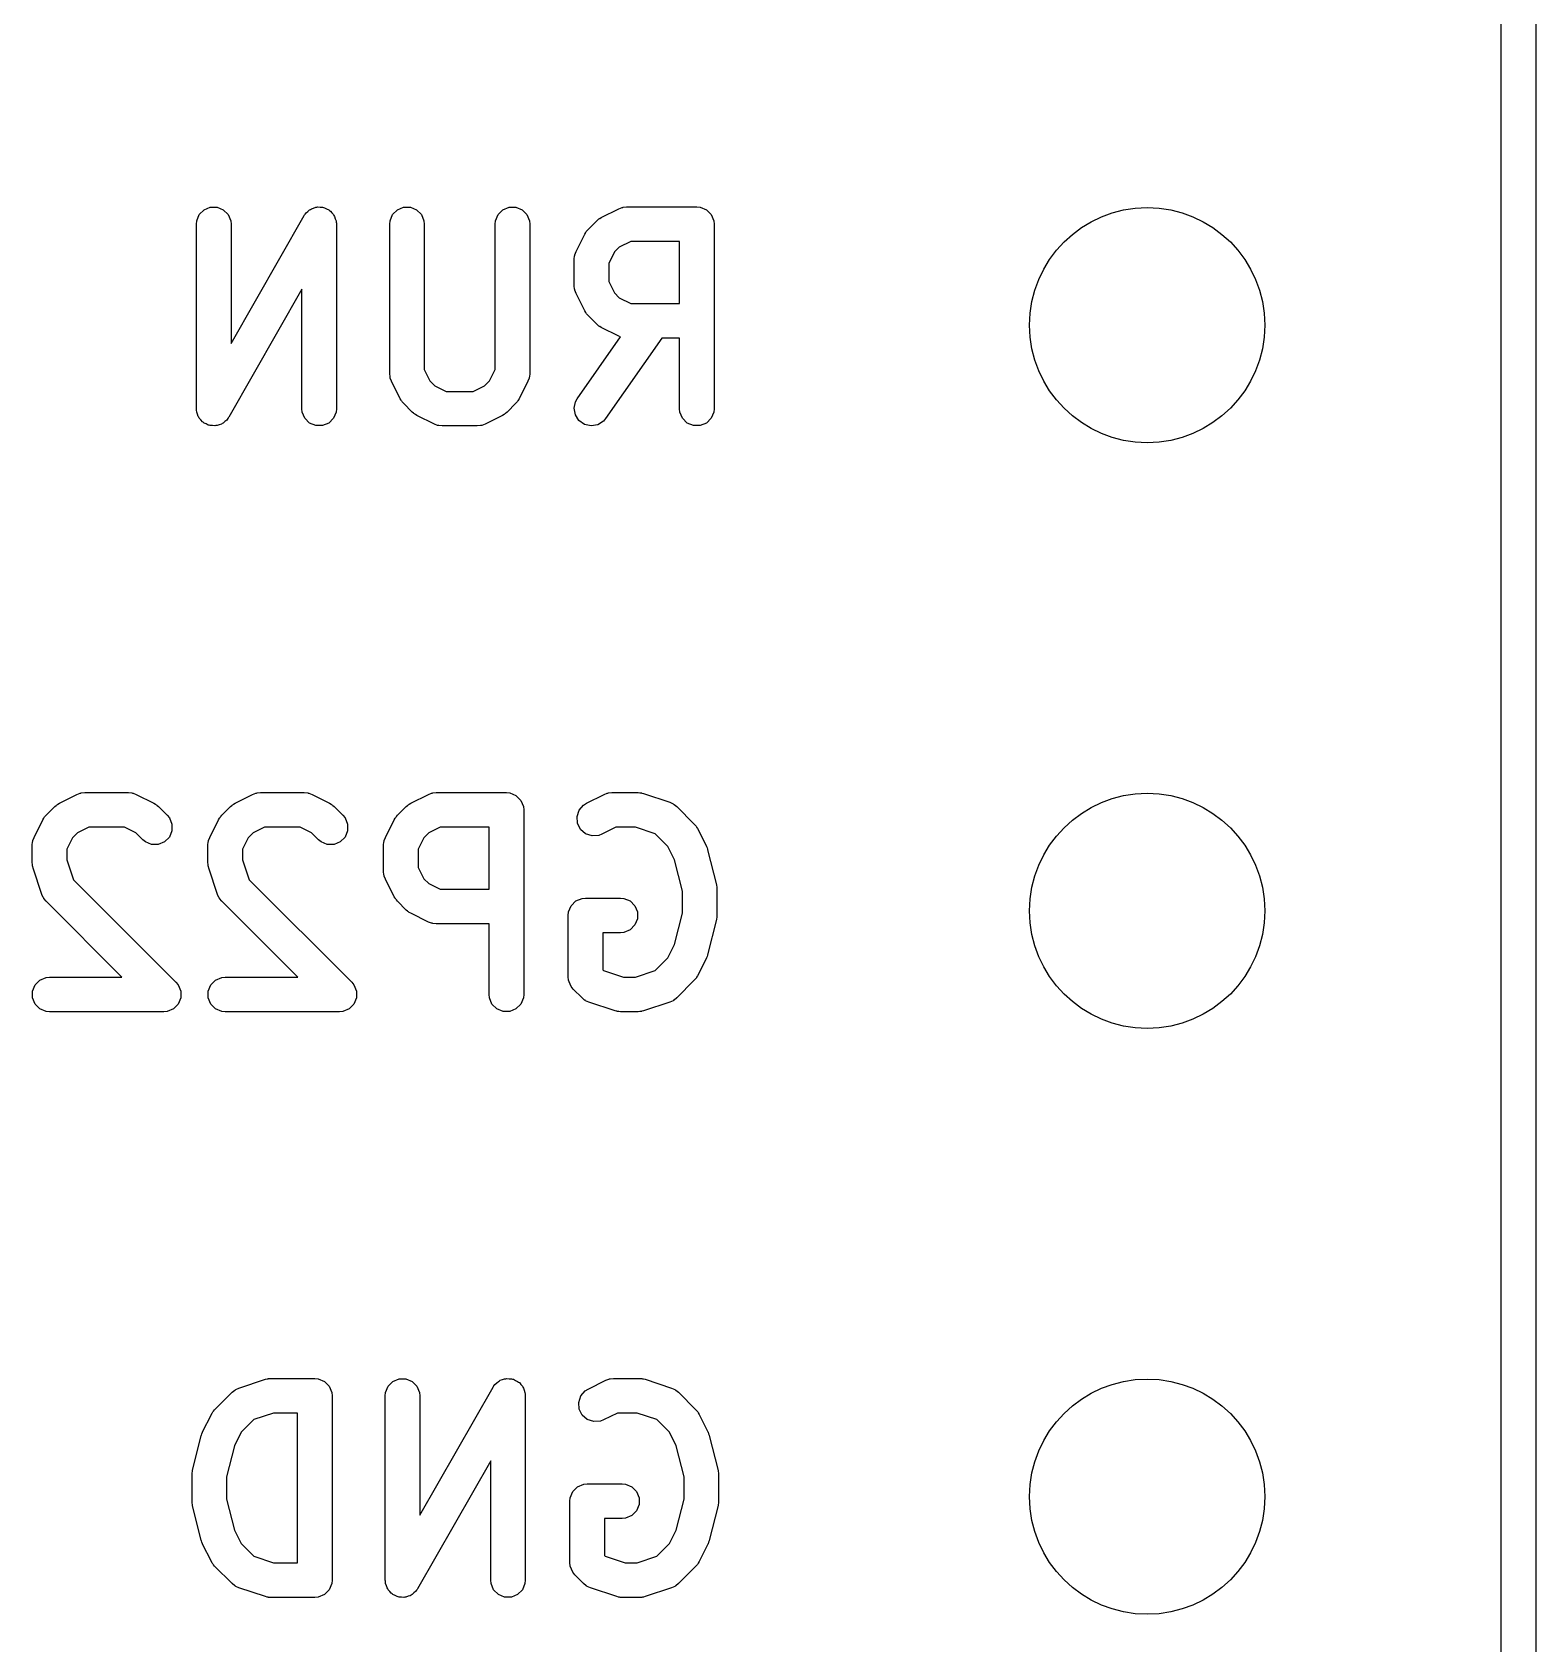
# Model space of a CAD drawing. Extents: x 101 to 222, y -128 to -44.
# Drawn here: x 213.45 to 219.97, y -82.81 to -75.82 of the extents above; entities that cross this region are included whole.
import ezdxf

# ---------------------------------------------------------------- set-up
doc = ezdxf.new("R2010")
doc.units = 0
doc.layers.add('BLACK', color=7, linetype='CONTINUOUS')

msp = doc.modelspace()

# ---------------------------------------------------------------- linework, layer by layer
at = {"layer": 'BLACK', "linetype": 'CONTINUOUS'}
for p, q in [((219.96625, -50.32375), (219.96625, -101.32375)), ((219.81625, -101.24875), (219.81625, -53.06575)), ((214.191962, -76.593685), (214.218998, -76.582486)), ((214.218998, -76.582486), (214.248262, -76.582486)), ((214.248262, -76.582486), (214.275298, -76.593685)), ((214.657303, -76.588928), (214.666924, -76.586303)), ((214.666924, -76.586303), (214.676141, -76.582486)), ((214.676141, -76.582486), (214.680922, -76.582486)), ((214.680922, -76.582486), (214.685534, -76.581228)), ((214.685534, -76.581228), (214.695431, -76.582486)), ((214.695431, -76.582486), (214.705405, -76.582486)), ((214.705405, -76.582486), (214.70982, -76.584315)), ((214.70982, -76.584315), (214.714564, -76.584918)), ((214.714564, -76.584918), (214.723228, -76.589868)), ((215.030057, -76.593685), (215.057093, -76.582486)), ((215.057093, -76.582486), (215.086357, -76.582486)), ((215.086357, -76.582486), (215.113393, -76.593685)), ((215.4872, -76.593685), (215.514236, -76.582486)), ((215.514236, -76.582486), (215.5435, -76.582486)), ((215.5435, -76.582486), (215.570536, -76.593685)), ((215.990565, -76.588963), (216.004297, -76.583708)), ((216.004297, -76.583708), (216.006984, -76.583517)), ((216.006984, -76.583517), (216.009474, -76.582486)), ((216.009474, -76.582486), (216.024106, -76.581045)), ((216.024106, -76.581045), (216.328868, -76.581045)), ((216.328868, -76.581045), (216.3435, -76.582486)), ((216.3435, -76.582486), (216.370536, -76.593685)), ((214.15863, -76.656045), (214.160071, -76.641413)), ((214.15863, -77.456045), (214.15863, -76.656045)), ((214.160071, -76.641413), (214.17127, -76.614377)), ((214.17127, -76.614377), (214.191962, -76.593685)), ((214.275298, -76.593685), (214.29599, -76.614377)), ((214.29599, -76.614377), (214.307189, -76.641413)), ((214.307189, -76.641413), (214.30863, -76.656045)), ((214.30863, -77.173628), (214.625655, -76.618835)), ((214.30863, -76.656045), (214.30863, -77.173628)), ((214.625655, -76.618835), (214.627843, -76.615751)), ((214.627843, -76.615751), (214.628413, -76.614377)), ((214.628413, -76.614377), (214.629812, -76.612977)), ((214.629812, -76.612977), (214.634165, -76.606845)), ((214.634165, -76.606845), (214.642053, -76.600736)), ((214.642053, -76.600736), (214.649105, -76.593685)), ((214.649105, -76.593685), (214.653523, -76.591854)), ((214.653523, -76.591854), (214.657303, -76.588928)), ((214.723228, -76.589868), (214.732441, -76.593685)), ((214.732441, -76.593685), (214.735819, -76.597063)), ((214.735819, -76.597063), (214.739973, -76.599437)), ((214.739973, -76.599437), (214.746082, -76.607326)), ((214.746082, -76.607326), (214.753133, -76.614377)), ((214.753133, -76.614377), (214.754962, -76.618793)), ((214.754962, -76.618793), (214.75789, -76.622574)), ((214.75789, -76.622574), (214.760514, -76.632197)), ((214.760514, -76.632197), (214.764332, -76.641413)), ((214.764332, -76.641413), (214.765068, -76.648895)), ((214.765068, -76.648895), (214.76559, -76.650806)), ((214.76559, -76.650806), (214.765402, -76.652281)), ((214.765402, -76.652281), (214.765773, -76.656045)), ((214.765773, -76.656045), (214.765773, -77.456045)), ((214.996725, -76.656045), (214.998166, -76.641413)), ((214.996725, -77.303664), (214.996725, -76.656045)), ((214.998166, -76.641413), (215.009365, -76.614377)), ((215.009365, -76.614377), (215.030057, -76.593685)), ((215.113393, -76.593685), (215.134085, -76.614377)), ((215.134085, -76.614377), (215.145284, -76.641413)), ((215.145284, -76.641413), (215.146725, -76.656045)), ((215.146725, -76.656045), (215.146725, -77.285958)), ((215.453868, -76.656045), (215.455309, -76.641413)), ((215.453868, -77.285959), (215.453868, -76.656045)), ((215.455309, -76.641413), (215.466508, -76.614377)), ((215.466508, -76.614377), (215.4872, -76.593685)), ((215.570536, -76.593685), (215.591228, -76.614377)), ((215.591228, -76.614377), (215.602427, -76.641413)), ((215.602427, -76.641413), (215.603868, -76.656045)), ((215.603868, -76.656045), (215.603868, -77.303664)), ((215.856788, -76.679202), (215.894883, -76.641107)), ((215.894883, -76.641107), (215.900632, -76.636388)), ((215.900632, -76.636388), (215.901932, -76.63489)), ((215.901932, -76.63489), (215.904191, -76.633468)), ((215.904191, -76.633468), (215.906248, -76.63178)), ((215.906248, -76.63178), (215.908075, -76.631022)), ((215.908075, -76.631022), (215.914375, -76.627058)), ((215.914375, -76.627058), (215.990565, -76.588963)), ((216.370536, -76.593685), (216.391228, -76.614377)), ((216.391228, -76.614377), (216.402427, -76.641413)), ((216.402427, -76.641413), (216.403868, -76.656045)), ((216.403868, -76.656045), (216.403868, -77.456045)), ((215.804643, -76.774885), (215.842739, -76.698694)), ((215.842739, -76.698694), (215.846702, -76.692397)), ((215.846702, -76.692397), (215.847461, -76.690567)), ((215.847461, -76.690567), (215.849152, -76.688505)), ((215.849152, -76.688505), (215.850572, -76.686251)), ((215.850572, -76.686251), (215.852067, -76.684954)), ((215.852067, -76.684954), (215.856788, -76.679202)), ((215.796725, -76.808426), (215.798166, -76.793794)), ((215.798166, -76.793794), (215.799196, -76.791305)), ((215.799196, -76.791305), (215.799388, -76.788616)), ((215.799388, -76.788616), (215.804643, -76.774885)), ((215.97146, -76.776661), (215.946725, -76.826131)), ((215.992343, -76.755779), (215.97146, -76.776661)), ((216.041811, -76.731045), (215.992343, -76.755779)), ((216.253868, -76.731045), (216.041811, -76.731045)), ((216.253868, -77.000092), (216.253868, -76.731045)), ((215.796725, -76.922711), (215.796725, -76.808426)), ((215.946725, -76.826131), (215.946725, -76.905005)), ((215.798166, -76.937343), (215.796725, -76.922711)), ((215.946725, -76.905005), (215.97146, -76.954475)), ((214.615773, -76.938461), (214.298748, -77.493255)), ((214.615773, -77.456045), (214.615773, -76.938461)), ((215.799196, -76.939831), (215.798166, -76.937343)), ((215.799388, -76.942521), (215.799196, -76.939831)), ((215.804643, -76.956252), (215.799388, -76.942521)), ((215.842739, -77.032443), (215.804643, -76.956252)), ((215.97146, -76.954475), (215.992343, -76.975358)), ((215.992343, -76.975358), (216.041811, -77.000092)), ((216.041811, -77.000092), (216.253868, -77.000092)), ((215.846702, -77.038739), (215.842739, -77.032443)), ((215.847461, -77.04057), (215.846702, -77.038739)), ((215.849152, -77.042631), (215.847461, -77.04057)), ((215.850572, -77.044886), (215.849152, -77.042631)), ((215.852067, -77.046182), (215.850572, -77.044886)), ((215.856788, -77.051935), (215.852067, -77.046182)), ((215.894883, -77.09003), (215.856788, -77.051935)), ((215.810283, -77.413035), (215.997916, -77.144987)), ((215.900632, -77.094748), (215.894883, -77.09003)), ((215.901932, -77.096247), (215.900632, -77.094748)), ((215.904191, -77.097668), (215.901932, -77.096247)), ((215.906248, -77.099357), (215.904191, -77.097668)), ((215.908075, -77.100114), (215.906248, -77.099357)), ((215.914375, -77.104079), (215.908075, -77.100114)), ((215.990565, -77.142174), (215.914375, -77.104079)), ((215.997916, -77.144987), (215.990565, -77.142174)), ((216.177441, -77.150092), (215.933167, -77.499055)), ((216.253868, -77.150092), (216.177441, -77.150092)), ((216.253868, -77.456045), (216.253868, -77.150092)), ((214.998166, -77.318296), (214.996725, -77.303664)), ((214.999196, -77.320784), (214.998166, -77.318296)), ((214.999388, -77.323474), (214.999196, -77.320784)), ((215.004643, -77.337206), (214.999388, -77.323474)), ((215.042739, -77.413395), (215.004643, -77.337206)), ((215.146725, -77.285958), (215.171459, -77.335426)), ((215.171459, -77.335426), (215.192343, -77.356311)), ((215.40825, -77.356311), (215.429133, -77.335427)), ((215.429133, -77.335427), (215.453868, -77.285959)), ((215.59595, -77.337205), (215.557855, -77.413395)), ((215.601205, -77.323473), (215.59595, -77.337205)), ((215.601395, -77.320785), (215.601205, -77.323473)), ((215.602427, -77.318296), (215.601395, -77.320785)), ((215.603868, -77.303664), (215.602427, -77.318296)), ((215.046701, -77.419689), (215.042739, -77.413395)), ((215.04746, -77.421521), (215.046701, -77.419689)), ((215.049153, -77.423584), (215.04746, -77.421521)), ((215.050572, -77.425838), (215.049153, -77.423584)), ((215.192343, -77.356311), (215.241811, -77.381045)), ((215.241811, -77.381045), (215.358782, -77.381045)), ((215.358782, -77.381045), (215.40825, -77.356311)), ((215.551444, -77.423579), (215.550023, -77.425838)), ((215.553134, -77.421521), (215.551444, -77.423579)), ((215.553891, -77.419691), (215.553134, -77.421521)), ((215.557855, -77.413395), (215.553891, -77.419691)), ((215.803072, -77.425849), (215.810283, -77.413035)), ((214.159, -77.459808), (214.15863, -77.456045)), ((214.158813, -77.461284), (214.159, -77.459808)), ((214.159334, -77.463194), (214.158813, -77.461284)), ((214.160071, -77.470677), (214.159334, -77.463194)), ((214.163888, -77.479892), (214.160071, -77.470677)), ((214.166513, -77.489516), (214.163888, -77.479892)), ((214.16944, -77.493296), (214.166513, -77.489516)), ((214.17127, -77.497713), (214.16944, -77.493296)), ((214.298748, -77.493255), (214.296559, -77.496338)), ((214.617214, -77.470677), (214.615773, -77.456045)), ((214.628413, -77.497713), (214.617214, -77.470677)), ((214.764332, -77.470677), (214.753133, -77.497713)), ((214.765773, -77.456045), (214.764332, -77.470677)), ((215.052066, -77.427134), (215.050572, -77.425838)), ((215.056787, -77.432886), (215.052066, -77.427134)), ((215.094882, -77.470982), (215.056787, -77.432886)), ((215.100633, -77.475702), (215.094882, -77.470982)), ((215.101932, -77.4772), (215.100633, -77.475702)), ((215.104187, -77.478619), (215.101932, -77.4772)), ((215.106247, -77.48031), (215.104187, -77.478619)), ((215.108077, -77.481068), (215.106247, -77.48031)), ((215.114375, -77.485032), (215.108077, -77.481068)), ((215.190565, -77.523127), (215.114375, -77.485032)), ((215.486219, -77.485032), (215.410028, -77.523127)), ((215.492518, -77.481067), (215.486219, -77.485032)), ((215.494346, -77.48031), (215.492518, -77.481067)), ((215.496402, -77.478622), (215.494346, -77.48031)), ((215.498662, -77.4772), (215.496402, -77.478622)), ((215.499962, -77.4757), (215.498662, -77.4772)), ((215.505712, -77.470982), (215.499962, -77.4757)), ((215.543807, -77.432886), (215.505712, -77.470982)), ((215.548524, -77.427137), (215.543807, -77.432886)), ((215.550023, -77.425838), (215.548524, -77.427137)), ((215.796743, -77.45442), (215.803072, -77.425849)), ((215.801828, -77.483237), (215.796743, -77.45442)), ((215.817555, -77.507916), (215.801828, -77.483237)), ((216.255309, -77.470677), (216.253868, -77.456045)), ((216.266508, -77.497713), (216.255309, -77.470677)), ((216.402427, -77.470677), (216.391228, -77.497713)), ((216.403868, -77.456045), (216.402427, -77.470677)), ((214.17832, -77.504763), (214.17127, -77.497713)), ((214.18443, -77.512653), (214.17832, -77.504763)), ((214.188583, -77.515026), (214.18443, -77.512653)), ((214.191962, -77.518405), (214.188583, -77.515026)), ((214.201174, -77.522221), (214.191962, -77.518405)), ((214.209839, -77.527172), (214.201174, -77.522221)), ((214.214582, -77.527774), (214.209839, -77.527172)), ((214.218998, -77.529604), (214.214582, -77.527774)), ((214.228972, -77.529604), (214.218998, -77.529604)), ((214.238869, -77.530862), (214.228972, -77.529604)), ((214.243481, -77.529604), (214.238869, -77.530862)), ((214.248262, -77.529604), (214.243481, -77.529604)), ((214.257477, -77.525786), (214.248262, -77.529604)), ((214.267101, -77.523162), (214.257477, -77.525786)), ((214.270881, -77.520234), (214.267101, -77.523162)), ((214.275298, -77.518405), (214.270881, -77.520234)), ((214.282348, -77.511354), (214.275298, -77.518405)), ((214.290238, -77.505245), (214.282348, -77.511354)), ((214.29459, -77.499112), (214.290238, -77.505245)), ((214.29599, -77.497713), (214.29459, -77.499112)), ((214.296559, -77.496338), (214.29599, -77.497713)), ((214.649105, -77.518405), (214.628413, -77.497713)), ((214.676141, -77.529604), (214.649105, -77.518405)), ((214.705405, -77.529604), (214.676141, -77.529604)), ((214.732441, -77.518405), (214.705405, -77.529604)), ((214.753133, -77.497713), (214.732441, -77.518405)), ((215.204297, -77.528382), (215.190565, -77.523127)), ((215.206984, -77.528572), (215.204297, -77.528382)), ((215.209474, -77.529604), (215.206984, -77.528572)), ((215.224106, -77.531045), (215.209474, -77.529604)), ((215.376487, -77.531045), (215.224106, -77.531045)), ((215.391119, -77.529604), (215.376487, -77.531045)), ((215.393608, -77.528572), (215.391119, -77.529604)), ((215.396296, -77.528382), (215.393608, -77.528572)), ((215.410028, -77.523127), (215.396296, -77.528382)), ((215.841529, -77.524698), (215.817555, -77.507916)), ((215.8701, -77.531027), (215.841529, -77.524698)), ((215.898917, -77.525942), (215.8701, -77.531027)), ((215.923596, -77.510215), (215.898917, -77.525942)), ((215.933167, -77.499055), (215.923596, -77.510215)), ((216.2872, -77.518405), (216.266508, -77.497713)), ((216.314236, -77.529604), (216.2872, -77.518405)), ((216.3435, -77.529604), (216.314236, -77.529604)), ((216.370536, -77.518405), (216.3435, -77.529604)), ((216.391228, -77.497713), (216.370536, -77.518405)), ((213.554191, -79.173468), (213.556248, -79.17178)), ((213.556248, -79.17178), (213.558075, -79.171022)), ((213.558075, -79.171022), (213.564375, -79.167058)), ((213.564375, -79.167058), (213.640566, -79.128963)), ((213.640566, -79.128963), (213.654298, -79.123708)), ((213.654298, -79.123708), (213.656985, -79.123517)), ((213.656985, -79.123517), (213.659475, -79.122486)), ((213.659475, -79.122486), (213.674107, -79.121045)), ((213.674107, -79.121045), (213.864583, -79.121045)), ((213.864583, -79.121045), (213.879215, -79.122486)), ((213.879215, -79.122486), (213.881704, -79.123517)), ((213.881704, -79.123517), (213.884392, -79.123708)), ((213.884392, -79.123708), (213.898124, -79.128963)), ((213.898124, -79.128963), (213.974314, -79.167058)), ((213.974314, -79.167058), (213.98061, -79.171021)), ((213.98061, -79.171021), (213.98244, -79.171779)), ((213.98244, -79.171779), (213.984498, -79.173468)), ((214.316096, -79.173468), (214.318153, -79.17178)), ((214.318153, -79.17178), (214.31998, -79.171022)), ((214.31998, -79.171022), (214.32628, -79.167058)), ((214.32628, -79.167058), (214.402471, -79.128963)), ((214.402471, -79.128963), (214.416203, -79.123708)), ((214.416203, -79.123708), (214.41889, -79.123517)), ((214.41889, -79.123517), (214.42138, -79.122486)), ((214.42138, -79.122486), (214.436012, -79.121045)), ((214.436012, -79.121045), (214.626488, -79.121045)), ((214.626488, -79.121045), (214.64112, -79.122486)), ((214.64112, -79.122486), (214.643609, -79.123517)), ((214.643609, -79.123517), (214.646297, -79.123708)), ((214.646297, -79.123708), (214.660029, -79.128963)), ((214.660029, -79.128963), (214.736219, -79.167058)), ((214.736219, -79.167058), (214.742515, -79.171021)), ((214.742515, -79.171021), (214.744345, -79.171779)), ((214.744345, -79.171779), (214.746403, -79.173468)), ((215.078001, -79.173468), (215.080058, -79.17178)), ((215.080058, -79.17178), (215.081885, -79.171022)), ((215.081885, -79.171022), (215.088185, -79.167058)), ((215.088185, -79.167058), (215.164375, -79.128963)), ((215.164375, -79.128963), (215.178107, -79.123708)), ((215.178107, -79.123708), (215.180794, -79.123517)), ((215.180794, -79.123517), (215.183284, -79.122486)), ((215.183284, -79.122486), (215.197916, -79.121045)), ((215.197916, -79.121045), (215.502678, -79.121045)), ((215.502678, -79.121045), (215.51731, -79.122486)), ((215.51731, -79.122486), (215.544346, -79.133685)), ((215.544346, -79.133685), (215.565038, -79.154377)), ((215.565038, -79.154377), (215.576237, -79.181413)), ((215.837647, -79.17489), (215.85009, -79.167058)), ((215.85009, -79.167058), (215.92628, -79.128963)), ((215.92628, -79.128963), (215.940012, -79.123708)), ((215.940012, -79.123708), (215.942699, -79.123517)), ((215.942699, -79.123517), (215.945189, -79.122486)), ((215.945189, -79.122486), (215.959821, -79.121045)), ((215.959821, -79.121045), (216.074107, -79.121045)), ((216.074107, -79.121045), (216.081512, -79.121774)), ((216.081512, -79.121774), (216.083487, -79.121634)), ((216.083487, -79.121634), (216.086084, -79.122224)), ((216.086084, -79.122224), (216.088739, -79.122486)), ((216.088739, -79.122486), (216.09057, -79.123244)), ((216.09057, -79.123244), (216.097824, -79.124894)), ((216.097824, -79.124894), (216.21211, -79.162989)), ((216.21211, -79.162989), (216.225535, -79.168983)), ((216.225535, -79.168983), (216.22757, -79.170748)), ((216.22757, -79.170748), (216.230061, -79.17178)), ((216.230061, -79.17178), (216.241426, -79.181107)), ((213.454644, -79.314885), (213.492739, -79.238694)), ((213.492739, -79.238694), (213.496703, -79.232394)), ((213.496703, -79.232394), (213.497461, -79.230567)), ((213.497461, -79.230567), (213.499149, -79.22851)), ((213.499149, -79.22851), (213.500571, -79.226251)), ((213.500571, -79.226251), (213.502069, -79.224951)), ((213.502069, -79.224951), (213.506788, -79.219202)), ((213.506788, -79.219202), (213.544883, -79.181107)), ((213.544883, -79.181107), (213.550632, -79.176388)), ((213.550632, -79.176388), (213.551932, -79.17489)), ((213.551932, -79.17489), (213.554191, -79.173468)), ((213.984498, -79.173468), (213.986757, -79.17489)), ((213.986757, -79.17489), (213.988056, -79.176388)), ((213.988056, -79.176388), (213.993805, -79.181106)), ((213.993805, -79.181106), (214.031901, -79.219201)), ((214.031901, -79.219201), (214.041229, -79.230566)), ((214.041229, -79.230566), (214.052428, -79.257602)), ((214.216549, -79.314885), (214.254644, -79.238694)), ((214.254644, -79.238694), (214.258608, -79.232394)), ((214.258608, -79.232394), (214.259366, -79.230567)), ((214.259366, -79.230567), (214.261054, -79.22851)), ((214.261054, -79.22851), (214.262476, -79.226251)), ((214.262476, -79.226251), (214.263974, -79.224951)), ((214.263974, -79.224951), (214.268693, -79.219202)), ((214.268693, -79.219202), (214.306788, -79.181107)), ((214.306788, -79.181107), (214.312537, -79.176388)), ((214.312537, -79.176388), (214.313837, -79.17489)), ((214.313837, -79.17489), (214.316096, -79.173468)), ((214.746403, -79.173468), (214.748662, -79.17489)), ((214.748662, -79.17489), (214.749961, -79.176388)), ((214.749961, -79.176388), (214.75571, -79.181106)), ((214.75571, -79.181106), (214.793806, -79.219201)), ((214.793806, -79.219201), (214.803134, -79.230566)), ((214.803134, -79.230566), (214.814333, -79.257602)), ((214.978453, -79.314885), (215.016549, -79.238694)), ((215.016549, -79.238694), (215.020512, -79.232397)), ((215.020512, -79.232397), (215.021271, -79.230567)), ((215.021271, -79.230567), (215.022962, -79.228505)), ((215.022962, -79.228505), (215.024382, -79.226251)), ((215.024382, -79.226251), (215.025877, -79.224954)), ((215.025877, -79.224954), (215.030598, -79.219202)), ((215.030598, -79.219202), (215.068693, -79.181107)), ((215.068693, -79.181107), (215.074442, -79.176388)), ((215.074442, -79.176388), (215.075742, -79.17489)), ((215.075742, -79.17489), (215.078001, -79.173468)), ((215.576237, -79.181413), (215.577678, -79.196045)), ((215.577678, -79.196045), (215.577678, -79.996045)), ((215.80922, -79.224759), (215.818474, -79.196998)), ((215.811294, -79.253949), (215.80922, -79.224759)), ((215.818474, -79.196998), (215.837647, -79.17489)), ((216.241426, -79.181107), (216.317616, -79.257297)), ((213.642342, -79.295779), (213.62146, -79.316661)), ((213.691812, -79.271045), (213.642342, -79.295779)), ((213.846878, -79.271045), (213.691812, -79.271045)), ((213.896346, -79.295779), (213.846878, -79.271045)), ((213.925837, -79.325269), (213.896346, -79.295779)), ((214.052428, -79.286865), (214.04123, -79.313902)), ((214.052428, -79.257602), (214.052428, -79.286865)), ((214.404247, -79.295779), (214.383365, -79.316661)), ((214.453717, -79.271045), (214.404247, -79.295779)), ((214.608783, -79.271045), (214.453717, -79.271045)), ((214.658251, -79.295779), (214.608783, -79.271045)), ((214.687742, -79.325269), (214.658251, -79.295779)), ((214.814333, -79.286865), (214.803135, -79.313902)), ((214.814333, -79.257602), (214.814333, -79.286865)), ((215.166153, -79.295779), (215.14527, -79.316661)), ((215.215621, -79.271045), (215.166153, -79.295779)), ((215.427678, -79.271045), (215.215621, -79.271045)), ((215.427678, -79.540092), (215.427678, -79.271045)), ((215.824381, -79.280124), (215.811294, -79.253949)), ((215.846489, -79.299297), (215.824381, -79.280124)), ((215.87425, -79.308551), (215.846489, -79.299297)), ((215.90344, -79.306477), (215.87425, -79.308551)), ((215.917172, -79.301222), (215.90344, -79.306477)), ((215.977526, -79.271045), (215.917172, -79.301222)), ((216.061937, -79.271045), (215.977526, -79.271045)), ((216.147879, -79.299692), (216.061937, -79.271045)), ((216.202943, -79.354756), (216.147879, -79.299692)), ((216.317616, -79.257297), (216.322336, -79.263047)), ((216.322336, -79.263047), (216.323833, -79.264346)), ((216.323833, -79.264346), (216.325252, -79.2666)), ((216.325252, -79.2666), (216.326944, -79.268662)), ((216.326944, -79.268662), (216.327702, -79.270494)), ((216.327702, -79.270494), (216.331665, -79.276789)), ((216.331665, -79.276789), (216.36976, -79.35298)), ((213.446726, -79.348426), (213.448167, -79.333794)), ((213.446726, -79.424616), (213.446726, -79.348426)), ((213.448167, -79.333794), (213.449198, -79.331304)), ((213.449198, -79.331304), (213.449389, -79.328617)), ((213.449389, -79.328617), (213.454644, -79.314885)), ((213.62146, -79.316661), (213.596726, -79.36613)), ((213.596726, -79.36613), (213.596726, -79.412446)), ((213.937202, -79.334596), (213.925837, -79.325269)), ((213.964238, -79.345794), (213.937202, -79.334596)), ((213.993501, -79.345794), (213.964238, -79.345794)), ((214.020537, -79.334595), (213.993501, -79.345794)), ((214.04123, -79.313902), (214.020537, -79.334595)), ((214.208631, -79.348426), (214.210072, -79.333794)), ((214.208631, -79.424616), (214.208631, -79.348426)), ((214.210072, -79.333794), (214.211103, -79.331304)), ((214.211103, -79.331304), (214.211294, -79.328617)), ((214.211294, -79.328617), (214.216549, -79.314885)), ((214.383365, -79.316661), (214.358631, -79.36613)), ((214.358631, -79.36613), (214.358631, -79.412446)), ((214.699107, -79.334596), (214.687742, -79.325269)), ((214.726143, -79.345794), (214.699107, -79.334596)), ((214.755406, -79.345794), (214.726143, -79.345794)), ((214.782442, -79.334595), (214.755406, -79.345794)), ((214.803135, -79.313902), (214.782442, -79.334595)), ((214.970535, -79.348426), (214.971976, -79.333794)), ((214.970535, -79.462711), (214.970535, -79.348426)), ((214.971976, -79.333794), (214.973006, -79.331305)), ((214.973006, -79.331305), (214.973198, -79.328616)), ((214.973198, -79.328616), (214.978453, -79.314885)), ((215.14527, -79.316661), (215.120535, -79.366131)), ((215.120535, -79.366131), (215.120535, -79.445005)), ((216.231913, -79.412695), (216.202943, -79.354756)), ((216.36976, -79.35298), (216.370169, -79.354049)), ((216.370169, -79.354049), (216.370492, -79.354485)), ((216.370492, -79.354485), (216.37269, -79.360636)), ((216.37269, -79.360636), (216.375015, -79.366712)), ((216.375015, -79.366712), (216.375053, -79.36725)), ((216.375053, -79.36725), (216.375439, -79.36833)), ((216.375439, -79.36833), (216.413535, -79.520712)), ((213.447455, -79.432021), (213.446726, -79.424616)), ((213.447315, -79.433996), (213.447455, -79.432021)), ((213.447905, -79.436593), (213.447315, -79.433996)), ((213.448167, -79.439248), (213.447905, -79.436593)), ((213.448925, -79.441079), (213.448167, -79.439248)), ((213.450575, -79.448333), (213.448925, -79.441079)), ((213.48867, -79.562619), (213.450575, -79.448333)), ((213.596726, -79.412446), (213.625373, -79.498388)), ((214.20936, -79.432021), (214.208631, -79.424616)), ((214.20922, -79.433996), (214.20936, -79.432021)), ((214.20981, -79.436593), (214.20922, -79.433996)), ((214.210072, -79.439248), (214.20981, -79.436593)), ((214.21083, -79.441079), (214.210072, -79.439248)), ((214.21248, -79.448333), (214.21083, -79.441079)), ((214.250575, -79.562619), (214.21248, -79.448333)), ((214.358631, -79.412446), (214.387278, -79.498388)), ((215.120535, -79.445005), (215.14527, -79.494475)), ((216.265774, -79.548137), (216.231913, -79.412695)), ((213.625373, -79.498388), (214.069997, -79.943012)), ((214.387278, -79.498388), (214.831902, -79.943012)), ((214.971976, -79.477343), (214.970535, -79.462711)), ((214.973006, -79.479831), (214.971976, -79.477343)), ((214.973198, -79.482521), (214.973006, -79.479831)), ((214.978453, -79.496252), (214.973198, -79.482521)), ((215.016549, -79.572443), (214.978453, -79.496252)), ((215.14527, -79.494475), (215.166153, -79.515358)), ((215.166153, -79.515358), (215.215621, -79.540092)), ((216.413535, -79.520712), (216.41391, -79.523248)), ((213.494664, -79.576044), (213.48867, -79.562619)), ((213.496429, -79.578079), (213.494664, -79.576044)), ((213.497461, -79.58057), (213.496429, -79.578079)), ((213.506788, -79.591935), (213.497461, -79.58057)), ((214.256569, -79.576044), (214.250575, -79.562619)), ((214.258334, -79.578079), (214.256569, -79.576044)), ((214.259366, -79.58057), (214.258334, -79.578079)), ((214.268693, -79.591935), (214.259366, -79.58057)), ((215.020512, -79.578739), (215.016549, -79.572443)), ((215.021271, -79.58057), (215.020512, -79.578739)), ((215.022962, -79.582631), (215.021271, -79.58057)), ((215.024382, -79.584886), (215.022962, -79.582631)), ((215.025877, -79.586182), (215.024382, -79.584886)), ((215.030598, -79.591935), (215.025877, -79.586182)), ((215.215621, -79.540092), (215.427678, -79.540092)), ((215.783175, -79.61152), (215.803867, -79.590828)), ((215.803867, -79.590828), (215.830903, -79.579629)), ((215.830903, -79.579629), (215.845535, -79.578188)), ((215.845535, -79.578188), (215.997916, -79.578188)), ((215.997916, -79.578188), (216.012548, -79.579629)), ((216.012548, -79.579629), (216.039584, -79.590828)), ((216.039584, -79.590828), (216.060276, -79.61152)), ((216.265774, -79.643952), (216.265774, -79.548137)), ((216.41391, -79.523248), (216.414333, -79.52427)), ((216.414333, -79.52427), (216.414875, -79.529782)), ((216.414875, -79.529782), (216.415685, -79.535256)), ((216.415685, -79.535256), (216.415522, -79.536348)), ((216.415522, -79.536348), (216.415774, -79.538902)), ((216.415774, -79.538902), (216.415774, -79.653188)), ((213.835898, -79.921045), (213.506788, -79.591935)), ((214.597803, -79.921045), (214.268693, -79.591935)), ((215.068693, -79.63003), (215.030598, -79.591935)), ((215.074442, -79.634748), (215.068693, -79.63003)), ((215.075742, -79.636247), (215.074442, -79.634748)), ((215.078001, -79.637668), (215.075742, -79.636247)), ((215.080058, -79.639357), (215.078001, -79.637668)), ((215.081885, -79.640114), (215.080058, -79.639357)), ((215.088185, -79.644079), (215.081885, -79.640114)), ((215.164375, -79.682174), (215.088185, -79.644079)), ((215.770535, -79.653188), (215.771976, -79.638556)), ((215.770535, -79.919854), (215.770535, -79.653188)), ((215.771976, -79.638556), (215.783175, -79.61152)), ((216.060276, -79.61152), (216.071475, -79.638556)), ((216.071475, -79.638556), (216.071475, -79.66782)), ((216.231913, -79.779393), (216.265774, -79.643952)), ((216.415685, -79.656834), (216.414875, -79.662307)), ((216.415774, -79.653188), (216.415522, -79.655741)), ((216.415522, -79.655741), (216.415685, -79.656834)), ((215.178107, -79.687429), (215.164375, -79.682174)), ((215.180794, -79.687619), (215.178107, -79.687429)), ((215.183284, -79.688651), (215.180794, -79.687619)), ((215.197916, -79.690092), (215.183284, -79.688651)), ((215.427678, -79.690092), (215.197916, -79.690092)), ((215.427678, -79.996045), (215.427678, -79.690092)), ((215.997916, -79.728188), (215.920535, -79.728188)), ((215.920535, -79.728188), (215.920535, -79.888788)), ((216.012548, -79.726747), (215.997916, -79.728188)), ((216.039584, -79.715548), (216.012548, -79.726747)), ((216.060276, -79.694856), (216.039584, -79.715548)), ((216.071475, -79.66782), (216.060276, -79.694856)), ((216.413535, -79.671378), (216.375439, -79.82376)), ((216.41391, -79.668841), (216.413535, -79.671378)), ((216.414333, -79.66782), (216.41391, -79.668841)), ((216.414875, -79.662307), (216.414333, -79.66782)), ((216.202943, -79.837332), (216.231913, -79.779393)), ((216.147878, -79.892398), (216.202943, -79.837332)), ((216.36976, -79.83911), (216.331665, -79.9153)), ((216.370169, -79.83804), (216.36976, -79.83911)), ((216.370492, -79.837605), (216.370169, -79.83804)), ((216.37269, -79.831453), (216.370492, -79.837605)), ((216.375015, -79.825378), (216.37269, -79.831453)), ((216.375053, -79.824839), (216.375015, -79.825378)), ((216.375439, -79.82376), (216.375053, -79.824839)), ((213.459366, -79.954377), (213.480058, -79.933685)), ((213.480058, -79.933685), (213.507094, -79.922486)), ((213.507094, -79.922486), (213.521726, -79.921045)), ((213.521726, -79.921045), (213.835898, -79.921045)), ((214.221271, -79.954377), (214.241963, -79.933685)), ((214.241963, -79.933685), (214.268999, -79.922486)), ((214.268999, -79.922486), (214.283631, -79.921045)), ((214.283631, -79.921045), (214.597803, -79.921045)), ((215.771976, -79.934486), (215.770535, -79.919854)), ((215.774678, -79.941009), (215.771976, -79.934486)), ((215.783175, -79.961522), (215.774678, -79.941009)), ((215.920535, -79.888788), (215.924145, -79.892398)), ((215.924145, -79.892398), (216.010086, -79.921045)), ((216.010086, -79.921045), (216.061937, -79.921045)), ((216.061937, -79.921045), (216.147878, -79.892398)), ((216.317617, -79.934791), (216.241426, -80.010983)), ((216.322334, -79.929042), (216.317617, -79.934791)), ((216.323833, -79.927743), (216.322334, -79.929042)), ((216.325254, -79.925484), (216.323833, -79.927743)), ((216.326944, -79.923426), (216.325254, -79.925484)), ((216.327701, -79.921596), (216.326944, -79.923426)), ((216.331665, -79.9153), (216.327701, -79.921596)), ((213.448167, -79.981413), (213.459366, -79.954377)), ((213.448167, -80.010677), (213.448167, -79.981413)), ((213.459366, -80.037713), (213.448167, -80.010677)), ((214.069997, -79.943012), (214.079325, -79.954377)), ((214.079325, -79.954377), (214.090523, -79.981414)), ((214.090523, -80.010677), (214.079325, -80.037713)), ((214.090523, -79.981414), (214.090523, -80.010677)), ((214.210072, -79.981413), (214.221271, -79.954377)), ((214.210072, -80.010677), (214.210072, -79.981413)), ((214.221271, -80.037713), (214.210072, -80.010677)), ((214.831902, -79.943012), (214.84123, -79.954377)), ((214.84123, -79.954377), (214.852428, -79.981414)), ((214.852428, -80.010677), (214.84123, -80.037713)), ((214.852428, -79.981414), (214.852428, -80.010677)), ((215.429119, -80.010677), (215.427678, -79.996045)), ((215.440318, -80.037713), (215.429119, -80.010677)), ((215.576237, -80.010677), (215.565038, -80.037713)), ((215.577678, -79.996045), (215.576237, -80.010677)), ((215.792502, -79.972887), (215.783175, -79.961522)), ((215.830598, -80.010983), (215.792502, -79.972887)), ((215.841963, -80.020311), (215.830598, -80.010983)), ((216.241426, -80.010983), (216.230061, -80.02031)), ((213.480058, -80.058405), (213.459366, -80.037713)), ((213.507094, -80.069604), (213.480058, -80.058405)), ((213.521726, -80.071045), (213.507094, -80.069604)), ((214.016964, -80.071045), (213.521726, -80.071045)), ((214.031596, -80.069604), (214.016964, -80.071045)), ((214.058632, -80.058406), (214.031596, -80.069604)), ((214.079325, -80.037713), (214.058632, -80.058406)), ((214.241963, -80.058405), (214.221271, -80.037713)), ((214.268999, -80.069604), (214.241963, -80.058405)), ((214.283631, -80.071045), (214.268999, -80.069604)), ((214.778869, -80.071045), (214.283631, -80.071045)), ((214.793501, -80.069604), (214.778869, -80.071045)), ((214.820537, -80.058406), (214.793501, -80.069604)), ((214.84123, -80.037713), (214.820537, -80.058406)), ((215.46101, -80.058405), (215.440318, -80.037713)), ((215.488046, -80.069604), (215.46101, -80.058405)), ((215.51731, -80.069604), (215.488046, -80.069604)), ((215.544346, -80.058405), (215.51731, -80.069604)), ((215.565038, -80.037713), (215.544346, -80.058405)), ((215.844453, -80.021342), (215.841963, -80.020311)), ((215.846488, -80.023107), (215.844453, -80.021342)), ((215.859914, -80.029101), (215.846488, -80.023107)), ((215.974199, -80.067196), (215.859914, -80.029101)), ((215.981452, -80.068845), (215.974199, -80.067196)), ((215.983284, -80.069604), (215.981452, -80.068845)), ((215.985938, -80.069865), (215.983284, -80.069604)), ((215.988536, -80.070456), (215.985938, -80.069865)), ((215.99051, -80.070315), (215.988536, -80.070456)), ((215.997916, -80.071045), (215.99051, -80.070315)), ((216.074107, -80.071045), (215.997916, -80.071045)), ((216.081512, -80.070315), (216.074107, -80.071045)), ((216.083487, -80.070456), (216.081512, -80.070315)), ((216.086084, -80.069865), (216.083487, -80.070456)), ((216.088739, -80.069604), (216.086084, -80.069865)), ((216.09057, -80.068845), (216.088739, -80.069604)), ((216.097824, -80.067196), (216.09057, -80.068845)), ((216.21211, -80.029101), (216.097824, -80.067196)), ((216.225535, -80.023107), (216.21211, -80.029101)), ((216.22757, -80.021341), (216.225535, -80.023107)), ((216.230061, -80.02031), (216.22757, -80.021341)), ((214.343246, -81.702989), (214.457532, -81.664894)), ((214.457532, -81.664894), (214.464785, -81.663244)), ((214.464785, -81.663244), (214.466617, -81.662486)), ((214.466617, -81.662486), (214.469271, -81.662224)), ((214.469271, -81.662224), (214.471869, -81.661634)), ((214.471869, -81.661634), (214.473843, -81.661774)), ((214.473843, -81.661774), (214.481249, -81.661045)), ((214.481249, -81.661045), (214.671725, -81.661045)), ((214.671725, -81.661045), (214.686357, -81.662486)), ((214.686357, -81.662486), (214.713393, -81.673685)), ((214.713393, -81.673685), (214.734085, -81.694377)), ((214.990317, -81.694377), (215.011009, -81.673685)), ((215.011009, -81.673685), (215.038045, -81.662486)), ((215.038045, -81.662486), (215.067309, -81.662486)), ((215.067309, -81.662486), (215.094345, -81.673685)), ((215.094345, -81.673685), (215.115037, -81.694377)), ((215.448859, -81.692977), (215.453212, -81.686845)), ((215.453212, -81.686845), (215.4611, -81.680736)), ((215.4611, -81.680736), (215.468152, -81.673685)), ((215.468152, -81.673685), (215.47257, -81.671854)), ((215.47257, -81.671854), (215.47635, -81.668928)), ((215.47635, -81.668928), (215.485971, -81.666303)), ((215.485971, -81.666303), (215.495188, -81.662486)), ((215.495188, -81.662486), (215.499969, -81.662486)), ((215.499969, -81.662486), (215.504581, -81.661228)), ((215.504581, -81.661228), (215.514478, -81.662486)), ((215.514478, -81.662486), (215.524452, -81.662486)), ((215.524452, -81.662486), (215.528867, -81.664315)), ((215.528867, -81.664315), (215.533611, -81.664918)), ((215.533611, -81.664918), (215.542275, -81.669868)), ((215.542275, -81.669868), (215.551488, -81.673685)), ((215.551488, -81.673685), (215.554866, -81.677063)), ((215.554866, -81.677063), (215.55902, -81.679437)), ((215.55902, -81.679437), (215.565129, -81.687326)), ((215.565129, -81.687326), (215.57218, -81.694377)), ((215.857232, -81.707058), (215.933422, -81.668963)), ((215.933422, -81.668963), (215.947154, -81.663708)), ((215.947154, -81.663708), (215.949841, -81.663517)), ((215.949841, -81.663517), (215.952331, -81.662486)), ((215.952331, -81.662486), (215.966963, -81.661045)), ((215.966963, -81.661045), (216.081249, -81.661045)), ((216.081249, -81.661045), (216.088654, -81.661774)), ((216.088654, -81.661774), (216.090629, -81.661634)), ((216.090629, -81.661634), (216.093226, -81.662224)), ((216.093226, -81.662224), (216.095881, -81.662486)), ((216.095881, -81.662486), (216.097712, -81.663244)), ((216.097712, -81.663244), (216.104966, -81.664894)), ((216.104966, -81.664894), (216.219252, -81.702989)), ((214.23774, -81.797297), (214.31393, -81.721107)), ((214.31393, -81.721107), (214.325295, -81.711779)), ((214.325295, -81.711779), (214.327787, -81.710746)), ((214.327787, -81.710746), (214.329821, -81.708983)), ((214.329821, -81.708983), (214.343246, -81.702989)), ((214.734085, -81.694377), (214.745284, -81.721413)), ((214.745284, -81.721413), (214.746725, -81.736045)), ((214.746725, -81.736045), (214.746725, -82.536045)), ((214.977677, -81.736045), (214.979118, -81.721413)), ((214.977677, -82.536045), (214.977677, -81.736045)), ((214.979118, -81.721413), (214.990317, -81.694377)), ((215.115037, -81.694377), (215.126236, -81.721413)), ((215.126236, -81.721413), (215.127677, -81.736045)), ((215.127677, -82.253628), (215.444702, -81.698835)), ((215.127677, -81.736045), (215.127677, -82.253628)), ((215.444702, -81.698835), (215.44689, -81.695751)), ((215.44689, -81.695751), (215.44746, -81.694377)), ((215.44746, -81.694377), (215.448859, -81.692977)), ((215.57218, -81.694377), (215.574009, -81.698793)), ((215.574009, -81.698793), (215.576937, -81.702574)), ((215.576937, -81.702574), (215.579561, -81.712197)), ((215.579561, -81.712197), (215.583379, -81.721413)), ((215.583379, -81.721413), (215.584115, -81.728895)), ((215.584115, -81.728895), (215.584637, -81.730806)), ((215.584637, -81.730806), (215.584449, -81.732281)), ((215.584449, -81.732281), (215.58482, -81.736045)), ((215.58482, -81.736045), (215.58482, -82.536045)), ((215.816362, -81.764759), (215.825616, -81.736998)), ((215.825616, -81.736998), (215.844789, -81.71489)), ((215.844789, -81.71489), (215.857232, -81.707058)), ((216.219252, -81.702989), (216.232677, -81.708983)), ((216.232677, -81.708983), (216.234712, -81.710748)), ((216.234712, -81.710748), (216.237203, -81.71178)), ((216.237203, -81.71178), (216.248568, -81.721107)), ((216.248568, -81.721107), (216.324758, -81.797297)), ((214.185596, -81.89298), (214.223691, -81.816789)), ((214.223691, -81.816789), (214.227655, -81.810489)), ((214.227655, -81.810489), (214.228413, -81.808662)), ((214.228413, -81.808662), (214.230101, -81.806605)), ((214.230101, -81.806605), (214.231523, -81.804346)), ((214.231523, -81.804346), (214.233021, -81.803046)), ((214.233021, -81.803046), (214.23774, -81.797297)), ((214.493419, -81.811045), (214.407476, -81.839692)), ((214.596725, -81.811045), (214.493419, -81.811045)), ((214.596725, -82.461045), (214.596725, -81.811045)), ((215.818436, -81.793949), (215.816362, -81.764759)), ((215.831523, -81.820124), (215.818436, -81.793949)), ((215.853631, -81.839297), (215.831523, -81.820124)), ((215.984668, -81.811045), (215.924314, -81.841222)), ((216.069079, -81.811045), (215.984668, -81.811045)), ((216.155021, -81.839692), (216.069079, -81.811045)), ((216.324758, -81.797297), (216.329478, -81.803047)), ((216.329478, -81.803047), (216.330975, -81.804346)), ((216.330975, -81.804346), (216.332394, -81.8066)), ((216.332394, -81.8066), (216.334086, -81.808662)), ((216.334086, -81.808662), (216.334844, -81.810494)), ((216.334844, -81.810494), (216.338807, -81.816789)), ((216.338807, -81.816789), (216.376902, -81.89298)), ((214.182665, -81.900636), (214.184864, -81.894485)), ((214.184864, -81.894485), (214.185186, -81.894049)), ((214.185186, -81.894049), (214.185596, -81.89298)), ((214.352412, -81.894756), (214.323442, -81.952696)), ((214.407476, -81.839692), (214.352412, -81.894756)), ((215.881392, -81.848551), (215.853631, -81.839297)), ((215.910582, -81.846477), (215.881392, -81.848551)), ((215.924314, -81.841222), (215.910582, -81.846477)), ((216.210085, -81.894756), (216.155021, -81.839692)), ((216.239055, -81.952695), (216.210085, -81.894756)), ((216.376902, -81.89298), (216.377311, -81.894049)), ((216.377311, -81.894049), (216.377634, -81.894485)), ((216.377634, -81.894485), (216.379832, -81.900636)), ((214.141821, -82.060711), (214.179917, -81.90833)), ((214.179917, -81.90833), (214.180302, -81.90725)), ((214.180302, -81.90725), (214.180341, -81.906712)), ((214.180341, -81.906712), (214.182665, -81.900636)), ((214.323442, -81.952696), (214.289582, -82.088137)), ((216.272916, -82.088137), (216.239055, -81.952695)), ((216.379832, -81.900636), (216.382157, -81.906712)), ((216.382157, -81.906712), (216.382195, -81.90725)), ((216.382195, -81.90725), (216.382581, -81.90833)), ((216.382581, -81.90833), (216.420677, -82.060712)), ((215.43482, -82.018461), (215.117795, -82.573255)), ((215.43482, -82.536045), (215.43482, -82.018461)), ((214.139582, -82.078902), (214.139833, -82.076348)), ((214.139582, -82.193188), (214.139582, -82.078902)), ((214.139671, -82.075256), (214.14048, -82.069781)), ((214.139833, -82.076348), (214.139671, -82.075256)), ((214.14048, -82.069781), (214.141023, -82.06427)), ((214.141023, -82.06427), (214.141445, -82.063249)), ((214.141445, -82.063249), (214.141821, -82.060711)), ((214.289582, -82.088137), (214.289582, -82.183952)), ((216.272916, -82.183952), (216.272916, -82.088137)), ((216.420677, -82.060712), (216.421052, -82.063248)), ((216.421052, -82.063248), (216.421475, -82.06427)), ((216.421475, -82.06427), (216.422017, -82.069782)), ((216.422017, -82.069782), (216.422827, -82.075256)), ((216.422827, -82.075256), (216.422664, -82.076348)), ((216.422664, -82.076348), (216.422916, -82.078902)), ((216.422916, -82.078902), (216.422916, -82.193188)), ((215.779118, -82.178556), (215.790317, -82.15152)), ((215.790317, -82.15152), (215.811009, -82.130828)), ((215.811009, -82.130828), (215.838045, -82.119629)), ((215.838045, -82.119629), (215.852677, -82.118188)), ((215.852677, -82.118188), (216.005058, -82.118188)), ((216.005058, -82.118188), (216.01969, -82.119629)), ((216.01969, -82.119629), (216.046726, -82.130828)), ((216.046726, -82.130828), (216.067418, -82.15152)), ((216.067418, -82.15152), (216.078617, -82.178556)), ((214.139833, -82.195741), (214.139582, -82.193188)), ((214.139671, -82.196834), (214.139833, -82.195741)), ((214.14048, -82.202308), (214.139671, -82.196834)), ((214.141023, -82.20782), (214.14048, -82.202308)), ((214.141445, -82.20884), (214.141023, -82.20782)), ((214.141821, -82.211379), (214.141445, -82.20884)), ((214.179917, -82.36376), (214.141821, -82.211379)), ((214.289582, -82.183952), (214.323442, -82.319392)), ((215.777677, -82.193188), (215.779118, -82.178556)), ((215.777677, -82.459854), (215.777677, -82.193188)), ((216.067418, -82.234856), (216.046726, -82.255548)), ((216.078617, -82.20782), (216.067418, -82.234856)), ((216.078617, -82.178556), (216.078617, -82.20782)), ((216.239055, -82.319393), (216.272916, -82.183952)), ((216.420677, -82.211378), (216.382581, -82.36376)), ((216.421052, -82.208841), (216.420677, -82.211378)), ((216.421475, -82.20782), (216.421052, -82.208841)), ((216.422017, -82.202307), (216.421475, -82.20782)), ((216.422827, -82.196834), (216.422017, -82.202307)), ((216.422916, -82.193188), (216.422664, -82.195741)), ((216.422664, -82.195741), (216.422827, -82.196834)), ((216.005058, -82.268188), (215.927677, -82.268188)), ((215.927677, -82.268188), (215.927677, -82.428788)), ((216.01969, -82.266747), (216.005058, -82.268188)), ((216.046726, -82.255548), (216.01969, -82.266747)), ((214.180302, -82.364839), (214.179917, -82.36376)), ((214.180341, -82.365378), (214.180302, -82.364839)), ((214.182665, -82.371453), (214.180341, -82.365378)), ((214.184864, -82.377605), (214.182665, -82.371453)), ((214.185186, -82.37804), (214.184864, -82.377605)), ((214.185596, -82.37911), (214.185186, -82.37804)), ((214.223691, -82.4553), (214.185596, -82.37911)), ((214.323442, -82.319392), (214.352412, -82.377332)), ((214.352412, -82.377332), (214.407477, -82.432398)), ((216.15502, -82.432398), (216.210085, -82.377332)), ((216.210085, -82.377332), (216.239055, -82.319393)), ((216.376902, -82.37911), (216.338807, -82.4553)), ((216.377311, -82.37804), (216.376902, -82.37911)), ((216.377634, -82.377605), (216.377311, -82.37804)), ((216.379832, -82.371453), (216.377634, -82.377605)), ((216.382157, -82.365378), (216.379832, -82.371453)), ((216.382195, -82.364839), (216.382157, -82.365378)), ((216.382581, -82.36376), (216.382195, -82.364839)), ((214.227654, -82.461596), (214.223691, -82.4553)), ((214.407477, -82.432398), (214.493419, -82.461045)), ((215.927677, -82.428788), (215.931287, -82.432398)), ((215.931287, -82.432398), (216.017228, -82.461045)), ((216.069079, -82.461045), (216.15502, -82.432398)), ((216.338807, -82.4553), (216.334843, -82.461596)), ((214.228412, -82.463426), (214.227654, -82.461596)), ((214.230101, -82.465484), (214.228412, -82.463426)), ((214.231523, -82.467743), (214.230101, -82.465484)), ((214.233021, -82.469042), (214.231523, -82.467743)), ((214.23774, -82.474792), (214.233021, -82.469042)), ((214.31393, -82.550983), (214.23774, -82.474792)), ((214.493419, -82.461045), (214.596725, -82.461045)), ((215.779118, -82.474486), (215.777677, -82.459854)), ((215.779245, -82.474792), (215.779118, -82.474486)), ((215.790317, -82.501522), (215.779245, -82.474792)), ((215.799644, -82.512887), (215.790317, -82.501522)), ((215.83774, -82.550983), (215.799644, -82.512887)), ((216.017228, -82.461045), (216.069079, -82.461045)), ((216.324759, -82.474791), (216.248568, -82.550983)), ((216.329476, -82.469042), (216.324759, -82.474791)), ((216.330975, -82.467743), (216.329476, -82.469042)), ((216.332396, -82.465484), (216.330975, -82.467743)), ((216.334086, -82.463426), (216.332396, -82.465484)), ((216.334843, -82.461596), (216.334086, -82.463426)), ((214.325295, -82.56031), (214.31393, -82.550983)), ((214.327785, -82.561341), (214.325295, -82.56031)), ((214.329821, -82.563107), (214.327785, -82.561341)), ((214.343246, -82.569101), (214.329821, -82.563107)), ((214.457532, -82.607196), (214.343246, -82.569101)), ((214.734085, -82.577713), (214.713393, -82.598405)), ((214.745284, -82.550677), (214.734085, -82.577713)), ((214.746725, -82.536045), (214.745284, -82.550677)), ((214.978047, -82.539808), (214.977677, -82.536045)), ((214.97786, -82.541284), (214.978047, -82.539808)), ((214.978381, -82.543194), (214.97786, -82.541284)), ((214.979118, -82.550677), (214.978381, -82.543194)), ((214.982935, -82.559892), (214.979118, -82.550677)), ((214.98556, -82.569516), (214.982935, -82.559892)), ((214.988487, -82.573296), (214.98556, -82.569516)), ((214.990317, -82.577713), (214.988487, -82.573296)), ((214.997367, -82.584763), (214.990317, -82.577713)), ((215.003477, -82.592653), (214.997367, -82.584763)), ((215.00763, -82.595026), (215.003477, -82.592653)), ((215.011009, -82.598405), (215.00763, -82.595026)), ((215.101395, -82.591354), (215.094345, -82.598405)), ((215.109285, -82.585245), (215.101395, -82.591354)), ((215.113637, -82.579112), (215.109285, -82.585245)), ((215.115037, -82.577713), (215.113637, -82.579112)), ((215.115606, -82.576338), (215.115037, -82.577713)), ((215.117795, -82.573255), (215.115606, -82.576338)), ((215.436261, -82.550677), (215.43482, -82.536045)), ((215.44746, -82.577713), (215.436261, -82.550677)), ((215.468152, -82.598405), (215.44746, -82.577713)), ((215.57218, -82.577713), (215.551488, -82.598405)), ((215.583379, -82.550677), (215.57218, -82.577713)), ((215.58482, -82.536045), (215.583379, -82.550677)), ((215.849105, -82.560311), (215.83774, -82.550983)), ((215.851595, -82.561342), (215.849105, -82.560311)), ((215.85363, -82.563107), (215.851595, -82.561342)), ((215.867056, -82.569101), (215.85363, -82.563107)), ((215.981341, -82.607196), (215.867056, -82.569101)), ((216.219252, -82.569101), (216.104966, -82.607196)), ((216.232677, -82.563107), (216.219252, -82.569101)), ((216.234712, -82.561341), (216.232677, -82.563107)), ((216.237203, -82.56031), (216.234712, -82.561341)), ((216.248568, -82.550983), (216.237203, -82.56031)), ((214.464785, -82.608845), (214.457532, -82.607196)), ((214.466617, -82.609604), (214.464785, -82.608845)), ((214.469271, -82.609865), (214.466617, -82.609604)), ((214.471869, -82.610456), (214.469271, -82.609865)), ((214.473843, -82.610315), (214.471869, -82.610456)), ((214.481249, -82.611045), (214.473843, -82.610315)), ((214.671725, -82.611045), (214.481249, -82.611045)), ((214.686357, -82.609604), (214.671725, -82.611045)), ((214.713393, -82.598405), (214.686357, -82.609604)), ((215.020221, -82.602221), (215.011009, -82.598405)), ((215.028886, -82.607172), (215.020221, -82.602221)), ((215.033629, -82.607774), (215.028886, -82.607172)), ((215.038045, -82.609604), (215.033629, -82.607774)), ((215.048019, -82.609604), (215.038045, -82.609604)), ((215.057916, -82.610862), (215.048019, -82.609604)), ((215.062528, -82.609604), (215.057916, -82.610862)), ((215.067309, -82.609604), (215.062528, -82.609604)), ((215.076524, -82.605786), (215.067309, -82.609604)), ((215.086148, -82.603162), (215.076524, -82.605786)), ((215.089928, -82.600234), (215.086148, -82.603162)), ((215.094345, -82.598405), (215.089928, -82.600234)), ((215.495188, -82.609604), (215.468152, -82.598405)), ((215.524452, -82.609604), (215.495188, -82.609604)), ((215.551488, -82.598405), (215.524452, -82.609604)), ((215.988594, -82.608845), (215.981341, -82.607196)), ((215.990426, -82.609604), (215.988594, -82.608845)), ((215.99308, -82.609865), (215.990426, -82.609604)), ((215.995678, -82.610456), (215.99308, -82.609865)), ((215.997652, -82.610315), (215.995678, -82.610456)), ((216.005058, -82.611045), (215.997652, -82.610315)), ((216.081249, -82.611045), (216.005058, -82.611045)), ((216.088654, -82.610315), (216.081249, -82.611045)), ((216.090629, -82.610456), (216.088654, -82.610315)), ((216.093226, -82.609865), (216.090629, -82.610456)), ((216.095881, -82.609604), (216.093226, -82.609865)), ((216.097712, -82.608845), (216.095881, -82.609604)), ((216.104966, -82.607196), (216.097712, -82.608845))]:
    msp.add_line(p, q, dxfattribs=at)
at = {"layer": 'BLACK'}
for centre in [(218.28125, -77.09375), (218.28125, -79.63375), (218.28125, -82.17375)]:
    msp.add_circle(centre, 0.51, dxfattribs=at)

doc.saveas('drawing.dxf')
